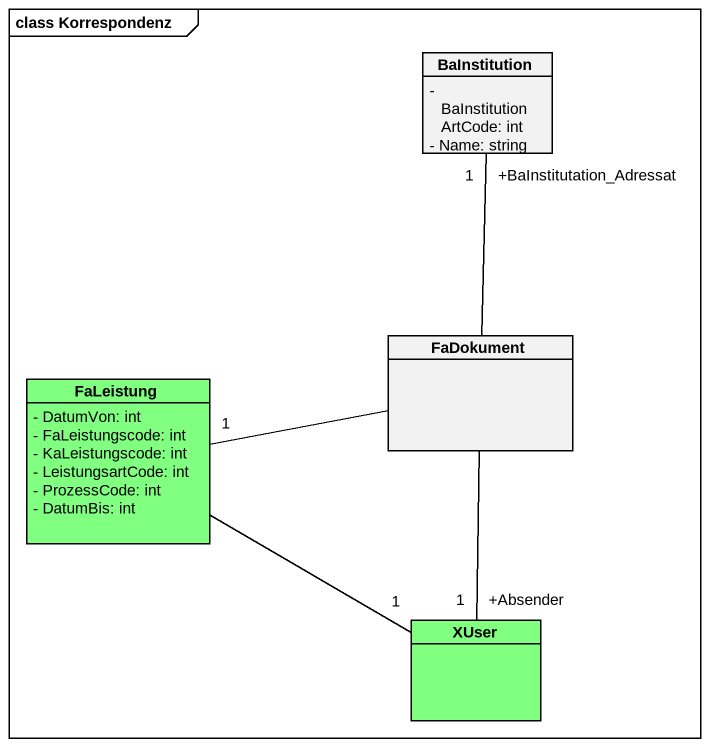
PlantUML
@startuml
mainframe class Korrespondenz
hide circle
hide empty members
skinparam classAttributeIconSize 0
class BaInstitution {
  - BaInstitutionArtCode: int
  - Name: string
}
class FaLeistung #80FF80 {
  - DatumVon: int
  - FaLeistungscode: int
  - KaLeistungscode: int
  - LeistungsartCode: int
  - ProzessCode: int
  - DatumBis: int
}
class FaDokument
class XUser #80FF80
FaLeistung -right- "1" XUser
FaDokument -up- "+BaInstitutation_Adressat\n1" BaInstitution
FaDokument -left- "1" FaLeistung
FaDokument -- "+Absender\n1" XUser
@enduml
